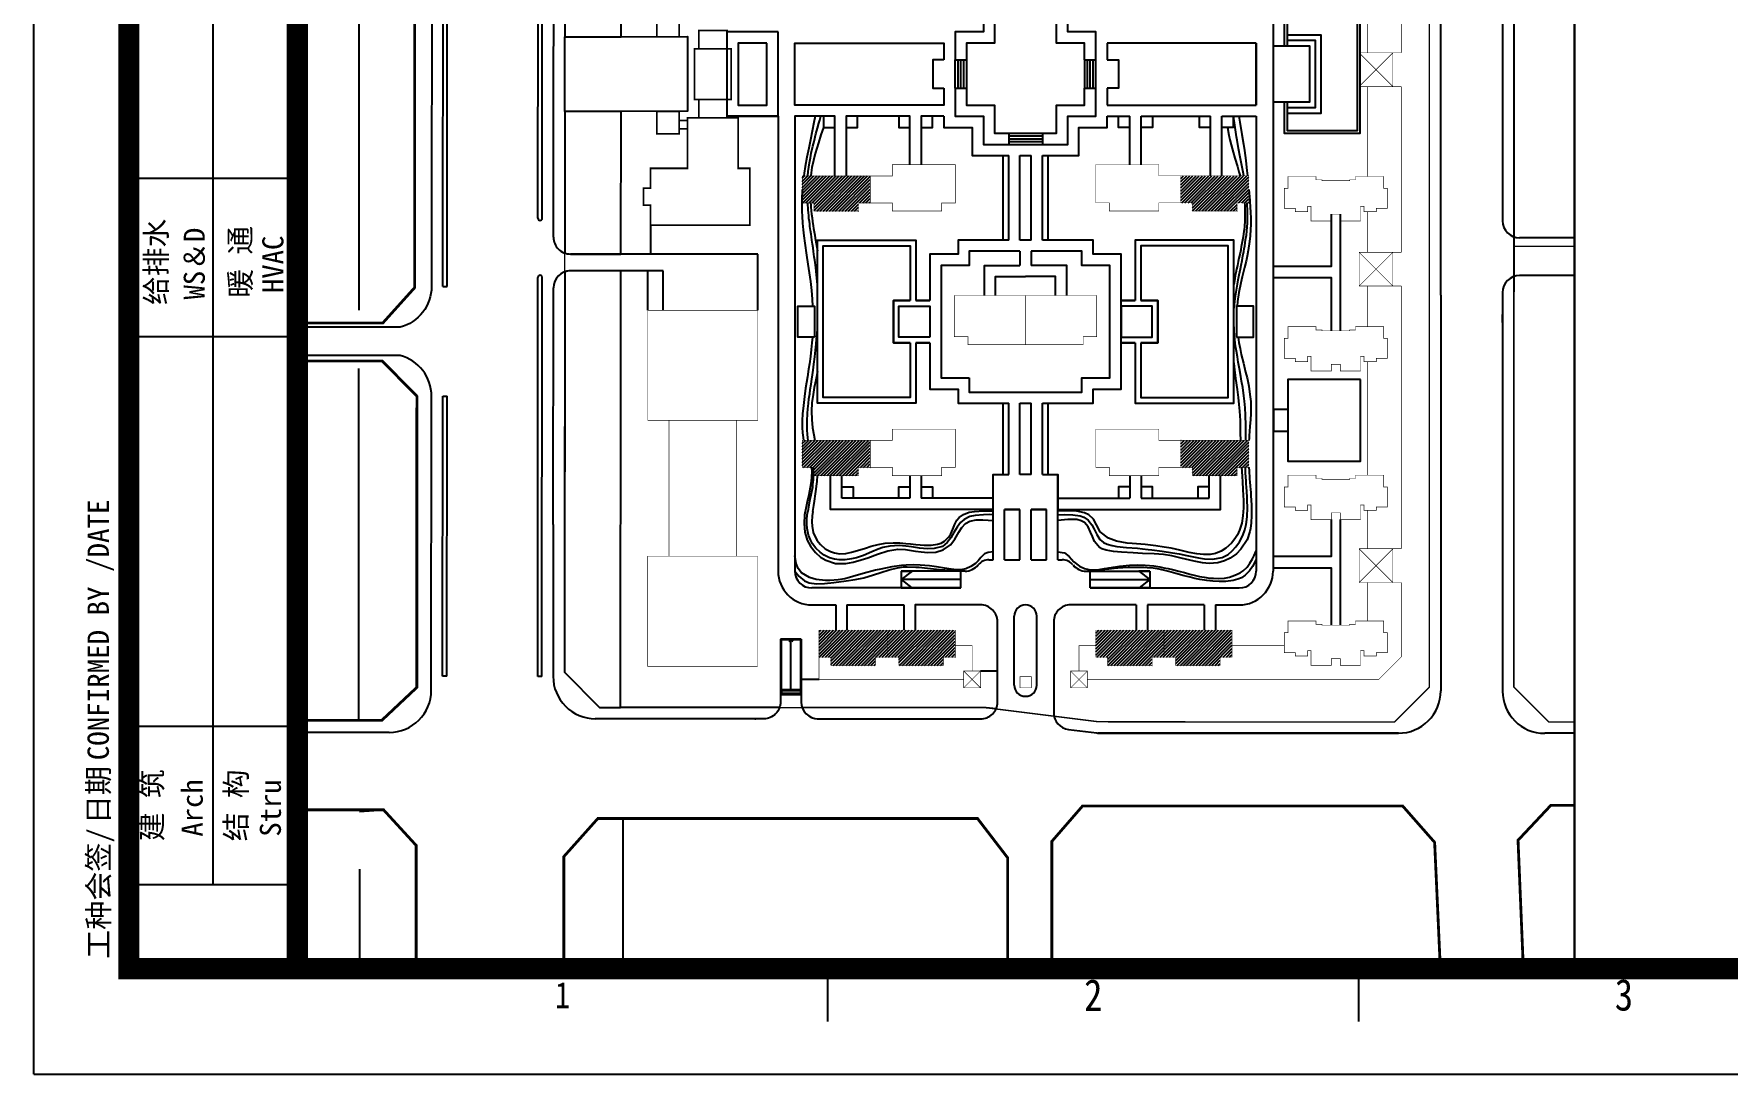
# Model space of a CAD drawing. Extents: x 164940 to 3842273, y 640355 to 1124023.
# Drawn here: x 3622072 to 3634120, y 1078630 to 1086024 of the extents above; entities that cross this region are included whole.
import ezdxf
from ezdxf.enums import TextEntityAlignment as Align

# ---------------------------------------------------------------- set-up
doc = ezdxf.new("R2010")
doc.units = 0
doc.header["$LTSCALE"] = 1000
doc.header["$MEASUREMENT"] = 0
doc.linetypes.add('238400', pattern=[0.8, 0.5, -0.3])
doc.linetypes.add('ACAD_ISO04W100', pattern=[30.5, 24, -3, 0.5, -3])
doc.layers.add('-家具', color=33, linetype='Continuous', lineweight=9)
for name, color, linetype in [('HACTH', 8, 'Continuous'), ('l-123', 7, 'Continuous'), ('ROAD', 4, 'Continuous'), ('T-房间', 7, 'Continuous'), ('TK', 6, 'Continuous'), ('商业建筑', 7, 'Continuous'), ('地裂缝坐标戳', 130, 'Continuous'), ('红线', 1, 'Continuous'), ('道牙', 3, 'Continuous')]:
    doc.layers.add(name, color=color, linetype=linetype)
doc.styles.add('TKZ1', font='SIMHEI.TTF', dxfattribs={"width": 0.7})
doc.styles.add('图签栏', font='SimSun.ttf')
pattern_1 = [(45, (3328025.336, 1110707.084), (-11.22532015, 11.22532015), [])]

# ---------------------------------------------------------------- blocks, each defined once
blk = doc.blocks.new('图框')
for p, q in [((-142208, -504711), (-142208, -445311)), ((-140508, -502911), (-140508, -487311)), ((-141308, -496211), (-139708, -496211)), ((-141308, -497711), (-139708, -497711)), ((-141308, -501411), (-139708, -501411)), ((-141308, -502911), (-139708, -502911)), ((-134671, -504211), (-134671, -503711)), ((-129633, -504211), (-129633, -503711)), ((-142208, -504711), (-58108, -504711))]:
    blk.add_line(p, q)
at = {"const_width": 200}
blk.add_lwpolyline([(-59108, -446311), (-139708, -446311), (-139708, -503711), (-59108, -503711)], close=True, dxfattribs=at)
blk.add_lwpolyline([(-139708, -503711), (-141308, -503711), (-141308, -487311), (-139708, -487311)], dxfattribs=at)
at = {"style": '图签栏'}
for s, p in [('给排水', (-141052, -497004)), ('暖 通', (-140252, -497004)), ('建 筑', (-141093, -502161)), ('结 构', (-140293, -502161))]:
    blk.add_text(s, height=200, rotation=90, dxfattribs=at).set_placement(p, align=Align.MIDDLE)
for s, height, p in [('WS＆D', 200, (-140586, -497361)), ('HVAC', 200, (-139840, -497300)), ('CONFIRMED BY /DATE', 202.02, (-141497, -501733)), ('日期', 202, (-141496, -502339)), ('Arch', 200, (-140606, -502458)), ('Stru', 200, (-139864, -502458)), ('工种会签/', 202, (-141494, -503617))]:
    blk.add_text(s, height=height, rotation=90, dxfattribs=at).set_placement(p)
at = {"style": 'TKZ1', "width": 0.85}
for s, height, p in [('1', 250, (-137190, -503961)), ('2', 300, (-132152, -503961)), ('3', 300, (-127115, -503961))]:
    blk.add_text(s, height=height, dxfattribs=at).set_placement(p, align=Align.MIDDLE)

msp = doc.modelspace()

# ---------------------------------------------------------------- hatches: boundary and pattern name
at = {"layer": 'HACTH'}
h = msp.add_hatch(dxfattribs=at)
h.set_pattern_fill('ANSI31', color=6, scale=10, style=0)
h.set_pattern_definition(pattern_1)
h.paths.add_polyline_path([(3627536, 1085014), (3627536, 1084822), (3627620, 1084822), (3627620, 1084764), (3627936, 1084764), (3627936, 1084822), (3628020, 1084822), (3628020, 1085014)])
h = msp.add_hatch(dxfattribs=at)
h.set_pattern_fill('ANSI31', color=6, scale=10, style=0)
h.set_pattern_definition(pattern_1)
h.paths.add_polyline_path([(3630228, 1085015), (3630228, 1084823), (3630312, 1084823), (3630312, 1084765), (3630628, 1084765), (3630628, 1084823), (3630712, 1084823), (3630712, 1085015)])
h = msp.add_hatch(dxfattribs=at)
h.set_pattern_fill('ANSI31', color=6, scale=10, style=0)
h.set_pattern_definition(pattern_1)
h.paths.add_polyline_path([(3627936, 1082884), (3627936, 1082942), (3628020, 1082942), (3628020, 1083134), (3627536, 1083134), (3627536, 1082942), (3627620, 1082942), (3627620, 1082884)])
h = msp.add_hatch(dxfattribs=at)
h.set_pattern_fill('ANSI31', color=6, scale=10, style=0)
h.set_pattern_definition(pattern_1)
h.paths.add_polyline_path([(3630712, 1083134), (3630228, 1083134), (3630228, 1082942), (3630312, 1082942), (3630312, 1082884), (3630628, 1082884), (3630628, 1082942), (3630712, 1082942)])
h = msp.add_hatch(dxfattribs=at)
h.set_pattern_fill('ANSI31', color=6, scale=10, style=0)
h.set_pattern_definition(pattern_1)
h.paths.add_polyline_path([(3627656, 1081785), (3627656, 1081593), (3627740, 1081593), (3627740, 1081535), (3628056, 1081535), (3628056, 1081593), (3628140, 1081593), (3628140, 1081785)])
h = msp.add_hatch(dxfattribs=at)
h.set_pattern_fill('ANSI31', color=6, scale=10, style=0)
h.set_pattern_definition(pattern_1)
h.paths.add_polyline_path([(3628140, 1081785), (3628140, 1081593), (3628224, 1081593), (3628224, 1081535), (3628540, 1081535), (3628540, 1081593), (3628624, 1081593), (3628624, 1081785)])
h = msp.add_hatch(dxfattribs=at)
h.set_pattern_fill('ANSI31', color=6, scale=10, style=0)
h.set_pattern_definition(pattern_1)
h.paths.add_polyline_path([(3629624, 1081785), (3629624, 1081593), (3629708, 1081593), (3629708, 1081535), (3630024, 1081535), (3630024, 1081593), (3630108, 1081593), (3630108, 1081785)])
h = msp.add_hatch(dxfattribs=at)
h.set_pattern_fill('ANSI31', color=6, scale=10, style=0)
h.set_pattern_definition(pattern_1)
h.paths.add_polyline_path([(3630592, 1081785), (3630108, 1081785), (3630108, 1081593), (3630192, 1081593), (3630192, 1081535), (3630508, 1081535), (3630508, 1081593), (3630592, 1081593)])

# ---------------------------------------------------------------- linework, layer by layer
at = {"layer": '-家具'}
msp.add_lwpolyline([(3623945, 1122378), (3678330, 1122378), (3678330, 1079379), (3623945, 1079379)], close=True, dxfattribs=at)
at = {"color": 8}
msp.add_line((3632596, 1086893), (3632596, 1084189), dxfattribs=at)
at = {"color": 8, "linetype": '238400', "ltscale": 5}
for p, q in [((3626260, 1080447), (3626260, 1079407)), ((3626259, 1079407), (3625841, 1079410))]:
    msp.add_line(p, q, dxfattribs=at)
at = {"color": 8, "linetype": 'Continuous', "const_width": 20, "flags": 128}
for points in [[(3623916, 1083968), (3624553, 1083968), (3624780, 1084220), (3624780, 1086757), (3624561, 1087008), (3623924, 1087008)], [(3623936, 1081144), (3624546, 1081144), (3624795, 1081378), (3624796, 1083448), (3624550, 1083698), (3623923, 1083699)], [(3632073, 1079391), (3632033, 1080277), (3631806, 1080535), (3629529, 1080535), (3629311, 1080284), (3629311, 1079387)], [(3633028, 1080540), (3632859, 1080540), (3632626, 1080292), (3632664, 1079373)], [(3624791, 1079379), (3624791, 1080255), (3624559, 1080508), (3623945, 1080508)], [(3628997, 1079401), (3628997, 1080167), (3628782, 1080447), (3626083, 1080447), (3625841, 1080176), (3625841, 1079410)]]:
    msp.add_lwpolyline(points, dxfattribs=at)
at = {"color": 8, "linetype": '238400', "ltscale": 5, "flags": 128}
for points in [[(3624382, 1083968), (3624550, 1083968), (3624780, 1084220), (3624780, 1086757), (3624564, 1087004), (3624382, 1087004), (3624382, 1083968)], [(3624382, 1081144), (3624382, 1083698), (3624550, 1083698), (3624796, 1083448), (3624795, 1081378), (3624546, 1081144), (3624382, 1081144)], [(3624388, 1080497), (3624559, 1080508), (3624791, 1080255), (3624791, 1079379), (3624390, 1079379), (3624390, 1080497)]]:
    msp.add_lwpolyline(points, dxfattribs=at)
at = {"layer": 'l-123', "ltscale": 6}
msp.add_line((3633028, 1079379), (3633028, 1092136), dxfattribs=at)
msp.add_lwpolyline([(3623945, 1092136), (3633028, 1092136), (3633028, 1079379), (3623945, 1079379)], close=True, dxfattribs=at)
at = {"layer": 'ROAD', "color": 8}
for p, q in [((3625768, 1085579), (3625772, 1090022)), ((3630884, 1087279), (3630884, 1082205)), ((3632076, 1084166), (3632076, 1087135)), ((3630764, 1085958), (3630764, 1085518)), ((3625767, 1084579), (3625768, 1085579)), ((3627364, 1085438), (3627364, 1084713)), ((3630764, 1085438), (3630764, 1084118)), ((3627364, 1084713), (3627364, 1082407)), ((3633028, 1084575), (3632636, 1084575)), ((3633028, 1084575), (3632636, 1084575)), ((3627220, 1084459), (3625887, 1084459)), ((3627220, 1084059), (3627220, 1084459)), ((3626547, 1084339), (3625887, 1084339)), ((3633028, 1084306), (3632636, 1084306)), ((3625765, 1082536), (3625767, 1084219)), ((3632076, 1084166), (3632076, 1081353)), ((3630764, 1084118), (3630764, 1082205)), ((3628894, 1082891), (3629004, 1082891)), ((3629244, 1082891), (3629354, 1082891)), ((3628894, 1082651), (3628894, 1082651)), ((3628974, 1082644), (3629084, 1082644)), ((3628974, 1082644), (3629084, 1082644)), ((3629164, 1082644), (3629274, 1082644)), ((3629164, 1082644), (3629274, 1082644)), ((3629354, 1082651), (3629354, 1082651)), ((3625765, 1082536), (3625765, 1081456)), ((3627364, 1082407), (3627364, 1082205)), ((3628974, 1082285), (3629084, 1082285)), ((3629164, 1082285), (3629274, 1082285)), ((3629354, 1082285), (3629384, 1082285)), ((3627604, 1081965), (3627774, 1081965)), ((3627854, 1081965), (3628258, 1081965)), ((3630474, 1081965), (3630644, 1081965)), ((3627529, 1081721), (3627382, 1081721)), ((3627382, 1081721), (3627382, 1081329)), ((3627524, 1081717), (3627387, 1081717)), ((3627387, 1081717), (3627387, 1081361)), ((3627455, 1081361), (3627455, 1081717)), ((3627524, 1081717), (3627524, 1081361)), ((3627529, 1081721), (3627529, 1081361)), ((3627529, 1081361), (3627382, 1081361)), ((3627382, 1081329), (3627529, 1081329)), ((3627529, 1081329), (3627382, 1081329)), ((3627523, 1081355), (3627388, 1081355)), ((3627388, 1081355), (3627388, 1081335)), ((3627523, 1081335), (3627388, 1081335)), ((3627523, 1081355), (3627523, 1081335)), ((3627529, 1081361), (3627529, 1081329)), ((3627318, 1081235), (3627318, 1081231))]:
    msp.add_line(p, q, dxfattribs=at)
at = {"layer": 'ROAD', "color": 8, "ltscale": 6}
for p, q in [((3630764, 1085958), (3629704, 1085958)), ((3629704, 1085958), (3629704, 1085838)), ((3629704, 1085918), (3629704, 1085838)), ((3630764, 1085518), (3630764, 1085958)), ((3629704, 1085638), (3629704, 1085518)), ((3629704, 1085638), (3629704, 1085518)), ((3629704, 1085518), (3630764, 1085518)), ((3629704, 1085438), (3629866, 1085438)), ((3629946, 1085438), (3630440, 1085438)), ((3630520, 1085438), (3630764, 1085438)), ((3628894, 1082651), (3628894, 1082891)), ((3629354, 1082651), (3629354, 1082891)), ((3628302, 1082724), (3627818, 1082724)), ((3628894, 1082724), (3628382, 1082724)), ((3629354, 1082724), (3629866, 1082724)), ((3629946, 1082724), (3630430, 1082724)), ((3628894, 1082644), (3627738, 1082644)), ((3629354, 1082644), (3630510, 1082644)), ((3628864, 1082285), (3628894, 1082285)), ((3628240, 1082205), (3628318, 1082205)), ((3628694, 1082205), (3628240, 1082205)), ((3629554, 1082205), (3630008, 1082205)), ((3630008, 1082205), (3629930, 1082205)), ((3628664, 1082085), (3627604, 1082085)), ((3629584, 1082085), (3630644, 1082085)), ((3629044, 1081395), (3629044, 1081885)), ((3629204, 1081395), (3629204, 1081885)), ((3624390, 1079379), (3628850, 1079379))]:
    msp.add_line(p, q, dxfattribs=at)
at = {"layer": 'ROAD', "color": 8}
for points in [[(3626252, 1090233), (3626101, 1090225), (3625852, 1089962), (3625848, 1086003), (3626248, 1086003), (3626252, 1090233)], [(3630990, 1083197), (3630890, 1083197), (3630890, 1083357), (3630990, 1083357)]]:
    msp.add_lwpolyline(points, close=True, dxfattribs=at)
at = {"layer": 'ROAD', "color": 8, "ltscale": 6}
for points in [[(3629004, 1086238), (3628824, 1086238), (3628824, 1086038), (3628624, 1086038), (3628624, 1085838)], [(3629624, 1085838), (3629624, 1086038), (3629424, 1086038), (3629424, 1086238), (3629244, 1086238)], [(3629004, 1086158), (3628904, 1086158), (3628904, 1085958), (3628704, 1085958), (3628704, 1085838)], [(3629544, 1085838), (3629544, 1085958), (3629344, 1085958), (3629344, 1086158), (3629244, 1086158)], [(3630964, 1085538), (3630964, 1085318), (3631504, 1085318), (3631504, 1086158), (3630964, 1086158), (3630964, 1085938)], [(3630984, 1085538), (3630984, 1085338), (3631484, 1085338), (3631484, 1086138), (3630984, 1086138), (3630984, 1085938)], [(3630984, 1086018), (3631224, 1086018), (3631224, 1085458), (3630984, 1085458)], [(3630984, 1085978), (3631184, 1085978), (3631184, 1085498), (3630984, 1085498)], [(3628544, 1085638), (3628544, 1085518), (3627484, 1085518), (3627484, 1085958), (3628544, 1085958), (3628544, 1085838)], [(3628544, 1085918), (3628544, 1085838)], [(3628544, 1085918), (3628544, 1085838)], [(3630884, 1085938), (3631144, 1085938), (3631144, 1085538), (3630884, 1085538)], [(3628544, 1085838), (3628464, 1085838), (3628464, 1085638), (3628544, 1085638)], [(3628624, 1085838), (3628704, 1085838)], [(3628624, 1085638), (3628624, 1085838)], [(3628644, 1085638), (3628644, 1085838)], [(3628664, 1085638), (3628664, 1085838)], [(3628684, 1085638), (3628684, 1085838)], [(3628704, 1085838), (3628704, 1085638)], [(3629544, 1085838), (3629624, 1085838)], [(3629544, 1085838), (3629544, 1085638)], [(3629564, 1085638), (3629564, 1085838)], [(3629584, 1085638), (3629584, 1085838)], [(3629604, 1085638), (3629604, 1085838)], [(3629624, 1085638), (3629624, 1085838)], [(3629704, 1085838), (3629784, 1085838), (3629784, 1085638), (3629704, 1085638)], [(3628544, 1085638), (3628544, 1085518)], [(3628544, 1085638), (3628544, 1085518)], [(3628624, 1085638), (3628624, 1085438), (3628824, 1085438), (3628824, 1085238), (3629004, 1085238)], [(3628624, 1085638), (3628704, 1085638)], [(3628704, 1085638), (3628704, 1085518), (3628904, 1085518), (3628904, 1085318), (3629004, 1085318)], [(3629244, 1085238), (3629424, 1085238), (3629424, 1085438), (3629624, 1085438), (3629624, 1085638)], [(3629244, 1085318), (3629344, 1085318), (3629344, 1085518), (3629544, 1085518), (3629544, 1085638)], [(3629544, 1085638), (3629624, 1085638)], [(3627159, 1085438), (3627001, 1085438)], [(3627159, 1085438), (3627159, 1085438), (3627364, 1085438)], [(3627364, 1085438), (3627159, 1085438)], [(3627768, 1085014), (3627768, 1085438), (3627484, 1085438), (3627484, 1083757)], [(3627688, 1085438), (3627688, 1085358), (3627768, 1085358)], [(3628302, 1085094), (3628302, 1085438), (3627848, 1085438), (3627848, 1085014)], [(3627848, 1085358), (3627928, 1085358), (3627928, 1085438)], [(3628222, 1085438), (3628222, 1085358), (3628302, 1085358)], [(3628544, 1085438), (3628382, 1085438), (3628382, 1085094)], [(3628382, 1085358), (3628462, 1085358), (3628462, 1085438)], [(3628544, 1085438), (3628544, 1085358), (3628744, 1085358), (3628744, 1085158), (3629004, 1085158)], [(3629244, 1085158), (3629504, 1085158), (3629504, 1085358), (3629704, 1085358), (3629704, 1085438)], [(3629866, 1085358), (3629786, 1085358), (3629786, 1085438)], [(3629866, 1085094), (3629866, 1085438)], [(3629946, 1085094), (3629946, 1085438)], [(3630026, 1085438), (3630026, 1085358), (3629946, 1085358)], [(3630026, 1085438), (3630320, 1085438)], [(3630440, 1085358), (3630360, 1085358), (3630360, 1085438)], [(3630440, 1085015), (3630440, 1085438)], [(3630520, 1085015), (3630520, 1085438)], [(3630600, 1085438), (3630600, 1085358), (3630520, 1085358)], [(3629004, 1085318), (3629004, 1085238)], [(3629004, 1085318), (3629244, 1085318)], [(3629004, 1085298), (3629244, 1085298)], [(3629004, 1085278), (3629244, 1085278)], [(3629004, 1085258), (3629244, 1085258)], [(3629244, 1085318), (3629244, 1085238)], [(3628964, 1084558), (3628964, 1085158)], [(3629004, 1085238), (3629244, 1085238)], [(3629004, 1084558), (3629004, 1085158)], [(3629084, 1085158), (3629164, 1085158)], [(3629084, 1084558), (3629084, 1085158)], [(3629164, 1084558), (3629164, 1085158)], [(3629244, 1084558), (3629244, 1085158)], [(3629284, 1084558), (3629284, 1085158)], [(3626458, 1084664), (3626458, 1084459)], [(3631298, 1084742), (3631298, 1084371), (3630884, 1084371)], [(3631362, 1084742), (3631362, 1083913)], [(3628344, 1083828), (3628344, 1083398), (3627644, 1083398), (3627644, 1084558), (3628344, 1084558), (3628344, 1084128)], [(3628304, 1083828), (3628304, 1083438), (3627684, 1083438), (3627684, 1084518), (3628304, 1084518), (3628304, 1084128)], [(3629004, 1084558), (3628644, 1084558), (3628644, 1084458), (3628444, 1084458), (3628444, 1084128)], [(3629164, 1084558), (3629084, 1084558)], [(3629244, 1083398), (3629604, 1083398), (3629604, 1083498), (3629804, 1083498), (3629804, 1084458), (3629604, 1084458), (3629604, 1084558), (3629244, 1084558)], [(3629904, 1083828), (3629904, 1083398), (3630604, 1083398), (3630604, 1084558), (3629904, 1084558), (3629904, 1084128)], [(3629944, 1083828), (3629944, 1083438), (3630564, 1083438), (3630564, 1084518), (3629944, 1084518), (3629944, 1084128)], [(3629084, 1084478), (3628724, 1084478), (3628724, 1084378), (3628524, 1084378), (3628524, 1083578), (3628724, 1083578)], [(3628724, 1083578), (3628724, 1083478), (3629524, 1083478), (3629524, 1083578), (3629724, 1083578), (3629724, 1084378), (3629524, 1084378), (3629524, 1084478), (3629164, 1084478)], [(3629084, 1084478), (3629084, 1084378)], [(3629164, 1084478), (3629164, 1084378)], [(3628831, 1084164), (3628831, 1084378), (3629084, 1084378)], [(3628911, 1084164), (3628911, 1084298), (3629124, 1084298)], [(3629337, 1084164), (3629337, 1084298), (3629124, 1084298)], [(3629417, 1084164), (3629417, 1084378), (3629164, 1084378)], [(3630884, 1084291), (3631298, 1084291), (3631298, 1083913)], [(3628304, 1084128), (3628184, 1084128), (3628184, 1083828), (3628304, 1083828)], [(3628304, 1083828), (3628184, 1083828), (3628184, 1084128), (3628304, 1084128)], [(3628444, 1084128), (3628344, 1084128)], [(3628344, 1084128), (3628444, 1084128)], [(3629804, 1084128), (3629904, 1084128)], [(3629904, 1084128), (3629804, 1084128)], [(3629944, 1084128), (3630064, 1084128), (3630064, 1083828), (3629944, 1083828)], [(3629944, 1083828), (3630064, 1083828), (3630064, 1084128), (3629944, 1084128)], [(3628344, 1083828), (3628444, 1083828)], [(3628444, 1083828), (3628344, 1083828)], [(3628444, 1083828), (3628444, 1083498), (3628644, 1083498), (3628644, 1083398), (3629004, 1083398)], [(3629904, 1083828), (3629804, 1083828)], [(3629804, 1083828), (3629904, 1083828)], [(3627484, 1083757), (3627484, 1082205)], [(3630604, 1083685), (3630607, 1083657)], [(3630607, 1083657), (3630618, 1083574)], [(3628964, 1082891), (3628964, 1083398)], [(3629004, 1082891), (3629004, 1083398)], [(3629084, 1083398), (3629164, 1083398)], [(3629084, 1082891), (3629084, 1083398)], [(3629164, 1082891), (3629164, 1083398)], [(3629244, 1082891), (3629244, 1083398)], [(3629284, 1082891), (3629284, 1083398)], [(3628894, 1082644), (3627738, 1082644), (3627738, 1082884)], [(3627818, 1082724), (3627818, 1082884)], [(3628302, 1082884), (3628302, 1082724)], [(3628382, 1082884), (3628382, 1082724)], [(3628894, 1082285), (3628894, 1082891), (3629004, 1082891)], [(3629164, 1082891), (3629084, 1082891)], [(3629244, 1082891), (3629354, 1082891), (3629354, 1082651), (3629354, 1082651)], [(3629354, 1082644), (3630510, 1082644), (3630510, 1082884)], [(3629866, 1082884), (3629866, 1082724)], [(3629946, 1082884), (3629946, 1082724)], [(3630430, 1082724), (3630430, 1082884)], [(3627818, 1082804), (3627898, 1082804), (3627898, 1082724)], [(3628222, 1082724), (3628222, 1082804), (3628302, 1082804)], [(3628382, 1082804), (3628462, 1082804), (3628462, 1082724)], [(3629866, 1082804), (3629786, 1082804), (3629786, 1082724)], [(3630026, 1082724), (3630026, 1082804), (3629946, 1082804)], [(3630430, 1082804), (3630350, 1082804), (3630350, 1082724)], [(3628974, 1082285), (3628974, 1082644)], [(3629084, 1082644), (3628974, 1082644)], [(3629084, 1082285), (3629084, 1082644)], [(3629164, 1082285), (3629164, 1082644)], [(3629274, 1082644), (3629164, 1082644)], [(3629274, 1082285), (3629274, 1082644)], [(3629354, 1082285), (3629354, 1082651)], [(3631298, 1082571), (3631298, 1082308), (3630884, 1082308)], [(3631362, 1082571), (3631362, 1081821)], [(3629354, 1082341), (3629400, 1082335), (3629434, 1082310), (3629467, 1082271), (3629508, 1082240), (3629542, 1082224), (3629573, 1082216), (3629606, 1082214), (3629648, 1082217), (3629686, 1082223), (3629717, 1082229), (3629747, 1082234), (3629794, 1082240), (3629864, 1082247), (3629917, 1082249), (3629974, 1082248), (3630036, 1082242), (3630080, 1082235), (3630108, 1082229), (3630137, 1082223), (3630168, 1082216), (3630213, 1082205), (3630255, 1082194), (3630292, 1082184), (3630324, 1082176), (3630362, 1082167), (3630393, 1082162), (3630435, 1082156), (3630461, 1082154), (3630499, 1082153), (3630538, 1082156), (3630575, 1082163), (3630613, 1082175), (3630651, 1082192), (3630671, 1082206), (3630699, 1082233), (3630720, 1082261), (3630737, 1082292), (3630750, 1082317), (3630764, 1082349)], [(3627484, 1082205), (3627511, 1082170), (3627552, 1082135), (3627585, 1082121), (3627637, 1082114), (3627694, 1082116), (3627760, 1082124), (3627848, 1082135), (3627913, 1082145), (3627974, 1082158), (3628043, 1082178), (3628096, 1082196), (3628153, 1082215), (3628213, 1082229), (3628256, 1082235), (3628283, 1082236), (3628344, 1082234), (3628367, 1082232), (3628406, 1082228), (3628449, 1082223), (3628512, 1082216), (3628549, 1082213), (3628607, 1082209), (3628631, 1082207), (3628664, 1082205)], [(3630764, 1082290), (3630752, 1082265), (3630738, 1082238), (3630716, 1082206), (3630685, 1082175), (3630659, 1082158), (3630633, 1082147), (3630601, 1082139), (3630548, 1082132), (3630500, 1082132), (3630455, 1082134), (3630413, 1082138), (3630363, 1082146), (3630327, 1082153), (3630295, 1082161), (3630251, 1082172), (3630192, 1082189), (3630143, 1082203), (3630123, 1082208), (3630074, 1082218), (3630031, 1082225), (3629988, 1082229), (3629968, 1082230), (3629937, 1082231), (3629897, 1082231), (3629854, 1082230), (3629815, 1082228), (3629779, 1082225), (3629753, 1082223), (3629717, 1082220), (3629688, 1082217), (3629623, 1082210), (3629584, 1082205)], [(3630884, 1082228), (3631298, 1082228), (3631298, 1081821)], [(3628240, 1082205), (3628240, 1082085), (3628664, 1082085)], [(3628318, 1082205), (3628240, 1082145), (3628316, 1082085)], [(3628664, 1082145), (3628240, 1082145)], [(3628664, 1082085), (3628664, 1082205)], [(3629584, 1082085), (3629584, 1082205)], [(3630008, 1082205), (3630008, 1082085), (3629584, 1082085)], [(3629584, 1082145), (3630008, 1082145)], [(3629930, 1082205), (3630008, 1082145), (3629932, 1082085)], [(3627774, 1081965), (3627774, 1081785)], [(3627854, 1081965), (3627854, 1081785)], [(3628258, 1081965), (3628258, 1081785)], [(3629910, 1081965), (3629910, 1081865)], [(3629910, 1081965), (3629910, 1081785)], [(3629990, 1081965), (3629990, 1081785)], [(3630394, 1081965), (3629990, 1081965)], [(3630394, 1081965), (3630394, 1081785)], [(3630474, 1081965), (3630474, 1081785)], [(3627656, 1081435), (3627529, 1081435)], [(3628804, 1081495), (3628924, 1081495)], [(3623945, 1081144), (3624546, 1081144)], [(3627375, 1081235), (3626244, 1081236)], [(3628914, 1081225), (3628844, 1081234), (3627536, 1081235)]]:
    msp.add_lwpolyline(points, dxfattribs=at)
for points in [[(3625848, 1085473), (3625848, 1086003), (3626721, 1086004), (3626720, 1085474)], [(3627364, 1086038), (3627001, 1086038), (3627001, 1085438), (3627364, 1085438)], [(3627284, 1085958), (3627081, 1085958), (3627081, 1085518), (3627284, 1085518)], [(3627624, 1083868), (3627504, 1083868), (3627504, 1084088), (3627624, 1084088)], [(3628444, 1083868), (3628224, 1083868), (3628224, 1084088), (3628444, 1084088)], [(3629804, 1083868), (3630024, 1083868), (3630024, 1084088), (3629804, 1084088)], [(3630624, 1083868), (3630744, 1083868), (3630744, 1084088), (3630624, 1084088)], [(3631506, 1083567), (3630990, 1083567), (3630990, 1082987), (3631506, 1082987)], [(3628382, 1082724), (3628382, 1082724)], [(3629866, 1082724), (3629866, 1082724)]]:
    msp.add_lwpolyline(points, close=True, dxfattribs=at)
at = {"layer": 'ROAD', "color": 8}
for points in [[(3626248, 1085473), (3625848, 1085473), (3625847, 1084466, 0.085552), (3625887, 1084459), (3626247, 1084459)], [(3626246, 1083836), (3626247, 1084339), (3625887, 1084339, 0.085143), (3625847, 1084332), (3625845, 1081486), (3626094, 1081236), (3626244, 1081236)]]:
    msp.add_lwpolyline(points, format="xyb", close=True, dxfattribs=at)
for points in [[(3625847, 1084332), (3625845, 1081486), (3626094, 1081236), (3626244, 1081236), (3626246, 1083836), (3626247, 1084339)], [(3626438, 1084059), (3626438, 1084339)], [(3626547, 1084059), (3626547, 1084339)], [(3627442, 1081704), (3627455, 1081717), (3627469, 1081704)]]:
    msp.add_lwpolyline(points, dxfattribs=at)
for points in [[(3627529, 1081361), (3627529, 1081275, 0.414037), (3627649, 1081155), (3628804, 1081154, 0.41439), (3628924, 1081274), (3628924, 1081845, 0.414214), (3628804, 1081965), (3628338, 1081965), (3628338, 1081785)], [(3627382, 1081411), (3627382, 1081275, -0.41439), (3627262, 1081155), (3626064, 1081156)]]:
    msp.add_lwpolyline(points, format="xyb", dxfattribs=at)
at = {"layer": 'ROAD', "color": 8, "ltscale": 6}
msp.add_lwpolyline([(3629910, 1081965), (3629444, 1081965, 0.414214), (3629324, 1081845), (3629324, 1081199, 0.378074), (3629429, 1081080), (3629631, 1081055, 0.031096), (3629646, 1081054), (3631776, 1081053)], format="xyb", dxfattribs=at)
at = {"layer": 'ROAD', "color": 8}
for centre, radius, start, end in [((3632636, 1084695), 120, 180, 270), ((3625887, 1084579), 120, 179.953, 270), ((3625887, 1084219), 120, 90, 179.953), ((3627604, 1082205), 240, 180.0002, 270), ((3627604, 1082205), 120, 180.0002, 270), ((3630644, 1082205), 240, 270, 359.9998), ((3630644, 1082205), 120, 270, 359.9998), ((3626065, 1081456), 300, 179.953, 269.9655), ((3631776, 1081353), 300, 269.9656, 0)]:
    msp.add_arc(centre, radius, start, end, dxfattribs=at)
at = {"layer": 'ROAD', "color": 8, "ltscale": 6}
for centre, radius, start, end in [((3628694, 1082325), 120, 269.9999, 320.4861), ((3628864, 1082185), 100, 90, 140.4861), ((3629384, 1082185), 100, 39.5139, 90), ((3629554, 1082325), 120, 219.5139, 270.0001), ((3629124, 1081885), 80, 0, 180), ((3629124, 1081395), 80, 180, 0)]:
    msp.add_arc(centre, radius, start, end, dxfattribs=at)
at = {"layer": 'T-房间', "ltscale": 6, "const_width": 4}
for points in [[(3631796, 1085889), (3631796, 1087179), (3631696, 1087279), (3631556, 1087279), (3631556, 1086779)], [(3631556, 1086529), (3631556, 1085889)], [(3631496, 1085889), (3631496, 1085649)], [(3631496, 1085889), (3631736, 1085649)], [(3631736, 1085889), (3631496, 1085649)], [(3631496, 1085889), (3631796, 1085889)], [(3631736, 1085889), (3631736, 1085649)], [(3631796, 1085649), (3631496, 1085649)], [(3631556, 1085649), (3631556, 1085010)], [(3631796, 1084471), (3631796, 1085649)], [(3631556, 1084760), (3631556, 1084471)], [(3631496, 1084471), (3631496, 1084231)], [(3631496, 1084471), (3631736, 1084231)], [(3631736, 1084471), (3631496, 1084231)], [(3631496, 1084471), (3631796, 1084471)], [(3631736, 1084471), (3631736, 1084231)], [(3631796, 1084231), (3631496, 1084231)], [(3631556, 1084231), (3631556, 1083943)], [(3631796, 1082364), (3631796, 1084231)], [(3631556, 1083693), (3631556, 1082887)], [(3631556, 1082637), (3631556, 1082364)], [(3631496, 1082364), (3631496, 1082124)], [(3631496, 1082364), (3631736, 1082124)], [(3631736, 1082364), (3631496, 1082124)], [(3631496, 1082364), (3631796, 1082364)], [(3631736, 1082364), (3631736, 1082124)], [(3629564, 1081435), (3631636, 1081435), (3631796, 1081595), (3631796, 1082124)], [(3631796, 1082124), (3631496, 1082124)], [(3631556, 1082124), (3631556, 1081851)], [(3628624, 1081675), (3628744, 1081675), (3628744, 1081495)], [(3629624, 1081675), (3629504, 1081675), (3629504, 1081495)], [(3630964, 1081675), (3630592, 1081675)], [(3627656, 1081593), (3627656, 1081435)], [(3627656, 1081435), (3628684, 1081435)], [(3628684, 1081495), (3628804, 1081375)], [(3628804, 1081495), (3628684, 1081375)], [(3629444, 1081495), (3629564, 1081375)], [(3629564, 1081495), (3629444, 1081375)]]:
    msp.add_lwpolyline(points, dxfattribs=at)
for points in [[(3628020, 1085014), (3627536, 1085014), (3627536, 1084822), (3627620, 1084822), (3627620, 1084764), (3627936, 1084764), (3627936, 1084822), (3628020, 1084822)], [(3628020, 1085014), (3628176, 1085014), (3628176, 1085094), (3628528, 1085094), (3628624, 1085094), (3628624, 1084822), (3628528, 1084822), (3628528, 1084764), (3628176, 1084764), (3628176, 1084822), (3628020, 1084822)], [(3630228, 1085015), (3630072, 1085015), (3630072, 1085095), (3629720, 1085095), (3629624, 1085095), (3629624, 1084823), (3629720, 1084823), (3629720, 1084765), (3630072, 1084765), (3630072, 1084823), (3630228, 1084823)], [(3630712, 1085015), (3630228, 1085015), (3630228, 1084823), (3630312, 1084823), (3630312, 1084765), (3630628, 1084765), (3630628, 1084823), (3630712, 1084823)], [(3631696, 1084926), (3631670, 1084926), (3631670, 1085010), (3631470, 1085010), (3631470, 1084986), (3631428, 1084986), (3631428, 1084980), (3631232, 1084980), (3631232, 1084986), (3631190, 1084986), (3631190, 1085010), (3630990, 1085010), (3630990, 1084926), (3630964, 1084926), (3630964, 1084784), (3631042, 1084784), (3631042, 1084760), (3631130, 1084760), (3631130, 1084798), (3631154, 1084798), (3631154, 1084694), (3631298, 1084694), (3631298, 1084742), (3631362, 1084742), (3631362, 1084694), (3631506, 1084694), (3631506, 1084798), (3631530, 1084798), (3631530, 1084760), (3631618, 1084760), (3631618, 1084784), (3631696, 1084784)], [(3629124, 1084164), (3629124, 1084164), (3628618, 1084164), (3628618, 1083872), (3628714, 1083872), (3628714, 1083814), (3629124, 1083814), (3629124, 1083872)], [(3629630, 1084164), (3629124, 1084164), (3629124, 1084164), (3629124, 1083872), (3629124, 1083814), (3629534, 1083814), (3629534, 1083872), (3629630, 1083872)], [(3626438, 1084059), (3626438, 1083277), (3627220, 1083277), (3627220, 1084059)], [(3631696, 1083859), (3631670, 1083859), (3631670, 1083943), (3631470, 1083943), (3631470, 1083919), (3631428, 1083919), (3631428, 1083913), (3631232, 1083913), (3631232, 1083919), (3631190, 1083919), (3631190, 1083943), (3630990, 1083943), (3630990, 1083859), (3630964, 1083859), (3630964, 1083717), (3631042, 1083717), (3631042, 1083693), (3631130, 1083693), (3631130, 1083731), (3631154, 1083731), (3631154, 1083627), (3631298, 1083627), (3631298, 1083675), (3631362, 1083675), (3631362, 1083627), (3631506, 1083627), (3631506, 1083731), (3631530, 1083731), (3631530, 1083693), (3631618, 1083693), (3631618, 1083717), (3631696, 1083717)], [(3626588, 1083277), (3627068, 1083277), (3627068, 1082311), (3626588, 1082311)], [(3628020, 1083134), (3628176, 1083134), (3628176, 1083214), (3628528, 1083214), (3628624, 1083214), (3628624, 1082942), (3628528, 1082942), (3628528, 1082884), (3628176, 1082884), (3628176, 1082942), (3628020, 1082942)], [(3630228, 1083134), (3630072, 1083134), (3630072, 1083214), (3629720, 1083214), (3629624, 1083214), (3629624, 1082942), (3629720, 1082942), (3629720, 1082884), (3630072, 1082884), (3630072, 1082942), (3630228, 1082942)], [(3628020, 1083134), (3627536, 1083134), (3627536, 1082942), (3627620, 1082942), (3627620, 1082884), (3627936, 1082884), (3627936, 1082942), (3628020, 1082942)], [(3630712, 1083134), (3630228, 1083134), (3630228, 1082942), (3630312, 1082942), (3630312, 1082884), (3630628, 1082884), (3630628, 1082942), (3630712, 1082942)], [(3631696, 1082803), (3631670, 1082803), (3631670, 1082887), (3631470, 1082887), (3631470, 1082863), (3631428, 1082863), (3631428, 1082857), (3631232, 1082857), (3631232, 1082863), (3631190, 1082863), (3631190, 1082887), (3630990, 1082887), (3630990, 1082803), (3630964, 1082803), (3630964, 1082661), (3631042, 1082661), (3631042, 1082637), (3631130, 1082637), (3631130, 1082675), (3631154, 1082675), (3631154, 1082571), (3631298, 1082571), (3631298, 1082619), (3631362, 1082619), (3631362, 1082571), (3631506, 1082571), (3631506, 1082675), (3631530, 1082675), (3631530, 1082637), (3631618, 1082637), (3631618, 1082661), (3631696, 1082661)], [(3626437, 1081528), (3627218, 1081528), (3627218, 1082311), (3626437, 1082311)], [(3628140, 1081785), (3627656, 1081785), (3627656, 1081593), (3627740, 1081593), (3627740, 1081535), (3628056, 1081535), (3628056, 1081593), (3628140, 1081593)], [(3628624, 1081785), (3628140, 1081785), (3628140, 1081593), (3628224, 1081593), (3628224, 1081535), (3628540, 1081535), (3628540, 1081593), (3628624, 1081593)], [(3630108, 1081785), (3629624, 1081785), (3629624, 1081593), (3629708, 1081593), (3629708, 1081535), (3630024, 1081535), (3630024, 1081593), (3630108, 1081593)], [(3630592, 1081785), (3630108, 1081785), (3630108, 1081593), (3630192, 1081593), (3630192, 1081535), (3630508, 1081535), (3630508, 1081593), (3630592, 1081593)], [(3631696, 1081767), (3631670, 1081767), (3631670, 1081851), (3631470, 1081851), (3631470, 1081827), (3631428, 1081827), (3631428, 1081821), (3631232, 1081821), (3631232, 1081827), (3631190, 1081827), (3631190, 1081851), (3630990, 1081851), (3630990, 1081767), (3630964, 1081767), (3630964, 1081625), (3631042, 1081625), (3631042, 1081601), (3631130, 1081601), (3631130, 1081639), (3631154, 1081639), (3631154, 1081535), (3631298, 1081535), (3631298, 1081583), (3631362, 1081583), (3631362, 1081535), (3631506, 1081535), (3631506, 1081639), (3631530, 1081639), (3631530, 1081601), (3631618, 1081601), (3631618, 1081625), (3631696, 1081625)], [(3628684, 1081375), (3628804, 1081375), (3628804, 1081495), (3628684, 1081495)], [(3629085, 1081375), (3629165, 1081375), (3629165, 1081455), (3629085, 1081455)], [(3629444, 1081375), (3629564, 1081375), (3629564, 1081495), (3629444, 1081495)]]:
    msp.add_lwpolyline(points, close=True, dxfattribs=at)
at = {"layer": '商业建筑', "const_width": 12}
for points in [[(3626501, 1086163), (3626661, 1086163), (3626661, 1086003), (3626501, 1086003)], [(3627001, 1086048), (3626801, 1086048), (3626801, 1085918), (3627001, 1085918)], [(3627031, 1085918), (3626771, 1085918), (3626771, 1085738), (3626771, 1085558), (3627031, 1085558), (3627031, 1085738)], [(3627001, 1085558), (3626801, 1085558), (3626801, 1085428), (3627001, 1085428)], [(3626721, 1085428), (3627081, 1085428), (3627081, 1085068), (3627163, 1085068), (3627163, 1084664), (3626458, 1084664), (3626458, 1084806), (3626407, 1084806), (3626407, 1084926), (3626458, 1084926), (3626458, 1085068), (3626720, 1085068)], [(3626501, 1085313), (3626661, 1085313), (3626661, 1085473), (3626501, 1085473)]]:
    msp.add_lwpolyline(points, close=True, dxfattribs=at)
for points in [[(3626661, 1085408), (3626721, 1085408)], [(3626661, 1085348), (3626721, 1085348)]]:
    msp.add_lwpolyline(points, dxfattribs=at)
at = {"layer": '地裂缝坐标戳', "color": 8, "ltscale": 6}
for points in [[(3627627, 1085438), (3627618, 1085393), (3627606, 1085332), (3627594, 1085271), (3627582, 1085212), (3627569, 1085147), (3627557, 1085081), (3627550, 1085033), (3627547, 1085014)], [(3627576, 1085014), (3627579, 1085046), (3627583, 1085076), (3627588, 1085106), (3627594, 1085142), (3627600, 1085175), (3627611, 1085225), (3627620, 1085259), (3627633, 1085312), (3627644, 1085353), (3627654, 1085389), (3627660, 1085410), (3627668, 1085438)], [(3630675, 1085015), (3630671, 1085040), (3630662, 1085089), (3630651, 1085147), (3630639, 1085208), (3630628, 1085267), (3630624, 1085293), (3630611, 1085375), (3630603, 1085438)], [(3630641, 1085438), (3630647, 1085396), (3630661, 1085309), (3630673, 1085239), (3630680, 1085195), (3630690, 1085123), (3630696, 1085073), (3630698, 1085053), (3630703, 1085015)], [(3627688, 1085358), (3627669, 1085305), (3627651, 1085249), (3627628, 1085173), (3627616, 1085124), (3627605, 1085073), (3627599, 1085036), (3627596, 1085014)], [(3630561, 1085358), (3630570, 1085303), (3630577, 1085270), (3630586, 1085234), (3630600, 1085184), (3630612, 1085141), (3630630, 1085082), (3630641, 1085043), (3630649, 1085015)], [(3627536, 1084917), (3627533, 1084843), (3627532, 1084791), (3627533, 1084761), (3627535, 1084728), (3627538, 1084678), (3627543, 1084630), (3627548, 1084587), (3627554, 1084536), (3627567, 1084451), (3627576, 1084387), (3627594, 1084263), (3627601, 1084200), (3627606, 1084139), (3627609, 1084088)], [(3630712, 1084918), (3630718, 1084840), (3630722, 1084786), (3630723, 1084762), (3630725, 1084708), (3630725, 1084668), (3630724, 1084632), (3630721, 1084588), (3630717, 1084549), (3630708, 1084483), (3630700, 1084444), (3630692, 1084408), (3630681, 1084364), (3630664, 1084296), (3630654, 1084253), (3630641, 1084185), (3630632, 1084121), (3630629, 1084088)], [(3627644, 1084239), (3627638, 1084311), (3627632, 1084364), (3627625, 1084415), (3627622, 1084439), (3627616, 1084476), (3627613, 1084502), (3627609, 1084529), (3627605, 1084557), (3627601, 1084582), (3627599, 1084600), (3627595, 1084627), (3627591, 1084654), (3627589, 1084673), (3627587, 1084691), (3627584, 1084712), (3627582, 1084730), (3627580, 1084754), (3627578, 1084770), (3627577, 1084788), (3627576, 1084806), (3627575, 1084822)], [(3627595, 1084822), (3627596, 1084809), (3627597, 1084795), (3627600, 1084767), (3627603, 1084741), (3627606, 1084717), (3627609, 1084690), (3627614, 1084660), (3627617, 1084640), (3627625, 1084592), (3627629, 1084571), (3627635, 1084534), (3627640, 1084508), (3627644, 1084482)], [(3630681, 1084823), (3630683, 1084804), (3630684, 1084783), (3630684, 1084759), (3630684, 1084726), (3630684, 1084703), (3630683, 1084686), (3630681, 1084664), (3630680, 1084649), (3630678, 1084635), (3630676, 1084620), (3630674, 1084603), (3630671, 1084581), (3630667, 1084558), (3630660, 1084523), (3630658, 1084513), (3630654, 1084488), (3630649, 1084465), (3630641, 1084430), (3630636, 1084405), (3630630, 1084378), (3630624, 1084351), (3630619, 1084326), (3630615, 1084307), (3630611, 1084282), (3630604, 1084242)], [(3630607, 1084073), (3630612, 1084123), (3630617, 1084160), (3630623, 1084202), (3630631, 1084245), (3630636, 1084276), (3630643, 1084310), (3630652, 1084354), (3630657, 1084380), (3630664, 1084413), (3630670, 1084447), (3630676, 1084476), (3630679, 1084496), (3630683, 1084518), (3630689, 1084560), (3630694, 1084592), (3630697, 1084622), (3630700, 1084653), (3630702, 1084678), (3630703, 1084706), (3630703, 1084742), (3630702, 1084775), (3630701, 1084803), (3630700, 1084823)], [(3627578, 1083134), (3627576, 1083152), (3627573, 1083179), (3627571, 1083207), (3627570, 1083230), (3627570, 1083273), (3627573, 1083325), (3627575, 1083358), (3627580, 1083397), (3627584, 1083430), (3627589, 1083466), (3627593, 1083495), (3627599, 1083534), (3627604, 1083569), (3627608, 1083600), (3627613, 1083633), (3627619, 1083676), (3627625, 1083727), (3627631, 1083775), (3627635, 1083818), (3627638, 1083854), (3627641, 1083888), (3627644, 1083931)], [(3630690, 1083134), (3630691, 1083165), (3630691, 1083241), (3630689, 1083314), (3630686, 1083365), (3630681, 1083412), (3630676, 1083451), (3630668, 1083510), (3630660, 1083556), (3630654, 1083589), (3630645, 1083642), (3630637, 1083689), (3630630, 1083727), (3630624, 1083768), (3630618, 1083804), (3630613, 1083849), (3630609, 1083882), (3630607, 1083913), (3630604, 1083972)], [(3627608, 1083868), (3627605, 1083827), (3627600, 1083781), (3627594, 1083731), (3627587, 1083679), (3627581, 1083640), (3627573, 1083587), (3627560, 1083506), (3627552, 1083447), (3627544, 1083381), (3627539, 1083322), (3627536, 1083275), (3627536, 1083226), (3627538, 1083189), (3627542, 1083155), (3627546, 1083134)], [(3630635, 1083868), (3630641, 1083829), (3630649, 1083787), (3630658, 1083745), (3630673, 1083683), (3630689, 1083618), (3630699, 1083579), (3630711, 1083520), (3630715, 1083499), (3630722, 1083443), (3630725, 1083411), (3630726, 1083372), (3630725, 1083324), (3630723, 1083283), (3630719, 1083234), (3630714, 1083166), (3630713, 1083147), (3630712, 1083134)], [(3627644, 1083625), (3627632, 1083563), (3627621, 1083510), (3627613, 1083460), (3627605, 1083400), (3627602, 1083341), (3627604, 1083282), (3627610, 1083224), (3627618, 1083173), (3627625, 1083134)], [(3630618, 1083574), (3630629, 1083495), (3630636, 1083438), (3630641, 1083390), (3630645, 1083341), (3630649, 1083275), (3630651, 1083189), (3630652, 1083134)], [(3627601, 1082942), (3627604, 1082910), (3627603, 1082874), (3627600, 1082840), (3627593, 1082799), (3627582, 1082748), (3627570, 1082697), (3627563, 1082662), (3627553, 1082604), (3627549, 1082543), (3627554, 1082482), (3627571, 1082426), (3627594, 1082382), (3627630, 1082338), (3627667, 1082305), (3627703, 1082282), (3627773, 1082259), (3627847, 1082259), (3627897, 1082268), (3627954, 1082284), (3628002, 1082300), (3628072, 1082326), (3628144, 1082349), (3628216, 1082362), (3628271, 1082359), (3628341, 1082347), (3628382, 1082341), (3628428, 1082337), (3628486, 1082340), (3628539, 1082356), (3628591, 1082392), (3628621, 1082431), (3628649, 1082481), (3628671, 1082516), (3628697, 1082543), (3628727, 1082559), (3628773, 1082569), (3628821, 1082570), (3628857, 1082568), (3628894, 1082565)], [(3627611, 1082942), (3627613, 1082916), (3627614, 1082898), (3627614, 1082872), (3627614, 1082855), (3627612, 1082835), (3627610, 1082821), (3627608, 1082800), (3627604, 1082777), (3627598, 1082745), (3627591, 1082713), (3627584, 1082676), (3627576, 1082629)], [(3627611, 1082629), (3627618, 1082672), (3627623, 1082702), (3627631, 1082755), (3627635, 1082787), (3627638, 1082809), (3627641, 1082843), (3627644, 1082884)], [(3630660, 1082942), (3630661, 1082915), (3630664, 1082875), (3630667, 1082843), (3630670, 1082782), (3630673, 1082707), (3630673, 1082655), (3630669, 1082599), (3630661, 1082546), (3630645, 1082496), (3630631, 1082464), (3630613, 1082434), (3630588, 1082403), (3630549, 1082368), (3630515, 1082346), (3630475, 1082331), (3630436, 1082324), (3630389, 1082323), (3630342, 1082327), (3630287, 1082338), (3630221, 1082354), (3630160, 1082367), (3630110, 1082376), (3630050, 1082385), (3629974, 1082394), (3629883, 1082402), (3629847, 1082404), (3629771, 1082418), (3629714, 1082438), (3629654, 1082484), (3629628, 1082535), (3629608, 1082575), (3629575, 1082605), (3629543, 1082619), (3629489, 1082631), (3629446, 1082634), (3629369, 1082634), (3629354, 1082634)], [(3630712, 1082942), (3630713, 1082921), (3630714, 1082904), (3630716, 1082881), (3630717, 1082861), (3630719, 1082837), (3630721, 1082811), (3630723, 1082782), (3630725, 1082765), (3630726, 1082742), (3630728, 1082707), (3630730, 1082677), (3630730, 1082652), (3630731, 1082621), (3630730, 1082601), (3630728, 1082547), (3630723, 1082508), (3630718, 1082486), (3630699, 1082427), (3630656, 1082361), (3630625, 1082329), (3630580, 1082296), (3630539, 1082277), (3630491, 1082263), (3630429, 1082260), (3630382, 1082264), (3630322, 1082276), (3630231, 1082297), (3630163, 1082313), (3630106, 1082322), (3630038, 1082329), (3629956, 1082331), (3629890, 1082334), (3629807, 1082340), (3629750, 1082344), (3629697, 1082353), (3629667, 1082364), (3629649, 1082374), (3629615, 1082415), (3629599, 1082451), (3629587, 1082482), (3629569, 1082520), (3629543, 1082551), (3629520, 1082563), (3629489, 1082571), (3629453, 1082573), (3629425, 1082572), (3629354, 1082565)], [(3629355, 1082606), (3629402, 1082608), (3629461, 1082606), (3629513, 1082597), (3629538, 1082588), (3629569, 1082568), (3629595, 1082534), (3629611, 1082502), (3629630, 1082465), (3629653, 1082430), (3629678, 1082409), (3629704, 1082396), (3629741, 1082386), (3629774, 1082380), (3629842, 1082374), (3629920, 1082367), (3629955, 1082364), (3629997, 1082359), (3630023, 1082356), (3630095, 1082347), (3630169, 1082335), (3630217, 1082327), (3630270, 1082316), (3630307, 1082309), (3630353, 1082299), (3630396, 1082292), (3630454, 1082289), (3630521, 1082301), (3630565, 1082324), (3630594, 1082349), (3630620, 1082377), (3630645, 1082414), (3630668, 1082459), (3630683, 1082499), (3630692, 1082536), (3630700, 1082591), (3630702, 1082658), (3630701, 1082706), (3630700, 1082731), (3630697, 1082770), (3630695, 1082801), (3630693, 1082826), (3630692, 1082848), (3630690, 1082871), (3630689, 1082906), (3630688, 1082932), (3630688, 1082942)], [(3628894, 1082606), (3628865, 1082607), (3628825, 1082606), (3628765, 1082601), (3628727, 1082592), (3628687, 1082572), (3628661, 1082550), (3628637, 1082518), (3628615, 1082479), (3628593, 1082442), (3628567, 1082408), (3628533, 1082381), (3628475, 1082366), (3628427, 1082364), (3628369, 1082368), (3628313, 1082377), (3628273, 1082382), (3628226, 1082386), (3628159, 1082383), (3628108, 1082372), (3628077, 1082362), (3628030, 1082342), (3627971, 1082317), (3627921, 1082300), (3627886, 1082292), (3627841, 1082286), (3627798, 1082285), (3627765, 1082290), (3627730, 1082300), (3627692, 1082319), (3627664, 1082339), (3627633, 1082369), (3627610, 1082400), (3627594, 1082428), (3627581, 1082461), (3627571, 1082509), (3627568, 1082540), (3627569, 1082569), (3627572, 1082604), (3627576, 1082629)], [(3627611, 1082629), (3627607, 1082599), (3627605, 1082556), (3627606, 1082525), (3627614, 1082479), (3627639, 1082426), (3627665, 1082394), (3627700, 1082364), (3627736, 1082344), (3627765, 1082334), (3627801, 1082329)], [(3627801, 1082329), (3627847, 1082331), (3627887, 1082339), (3627930, 1082351), (3627985, 1082369), (3628026, 1082382), (3628077, 1082395), (3628125, 1082403), (3628182, 1082406), (3628229, 1082405), (3628273, 1082402), (3628307, 1082398), (3628343, 1082394), (3628374, 1082391), (3628404, 1082389), (3628454, 1082389), (3628499, 1082396), (3628523, 1082404), (3628548, 1082418), (3628579, 1082448), (3628593, 1082470), (3628606, 1082502), (3628620, 1082538), (3628635, 1082567), (3628652, 1082587), (3628683, 1082608), (3628723, 1082623), (3628761, 1082629), (3628825, 1082634), (3628856, 1082634), (3628894, 1082634)], [(3628894, 1082341), (3628859, 1082338), (3628832, 1082327), (3628807, 1082302), (3628788, 1082278), (3628767, 1082258), (3628735, 1082237), (3628700, 1082222), (3628676, 1082216), (3628634, 1082214), (3628594, 1082218), (3628548, 1082225), (3628491, 1082235), (3628440, 1082242), (3628374, 1082247), (3628329, 1082249), (3628275, 1082248), (3628242, 1082245), (3628174, 1082236), (3628094, 1082220), (3628057, 1082211), (3627969, 1082187), (3627896, 1082166), (3627838, 1082151), (3627791, 1082143), (3627733, 1082138), (3627701, 1082138), (3627635, 1082146), (3627587, 1082160), (3627531, 1082192), (3627506, 1082223), (3627493, 1082258), (3627484, 1082314)]]:
    msp.add_lwpolyline(points, dxfattribs=at)
at = {"layer": '红线', "color": 8, "linetype": 'ACAD_ISO04W100', "const_width": 10}
msp.add_lwpolyline([(3631996, 1087165), (3631996, 1090296), (3631746, 1090547), (3630447, 1090551), (3629667, 1090511), (3628873, 1090369), (3626252, 1090233), (3626101, 1090225), (3625852, 1089962), (3625849, 1087314), (3625849, 1087164), (3625846, 1083836), (3625845, 1081486), (3626094, 1081236), (3626244, 1081236), (3628844, 1081234), (3629644, 1081134), (3631746, 1081132), (3631996, 1081382), (3631996, 1083972)], close=True, dxfattribs=at)
at = {"layer": '红线', "color": 8, "const_width": 10}
for points in [[(3633028, 1090542), (3632846, 1090543), (3632596, 1090294), (3632596, 1087165), (3632596, 1084513), (3633028, 1084513)], [(3632596, 1084513), (3632596, 1083972), (3632596, 1081382), (3632846, 1081132), (3633028, 1081132)], [(3633028, 1084513), (3632596, 1084513)]]:
    msp.add_lwpolyline(points, dxfattribs=at)
at = {"layer": '道牙', "color": 8, "ltscale": 100}
for p, q in [((3632516, 1087135), (3632516, 1084695)), ((3632516, 1084186), (3632516, 1081352)), ((3632516, 1083972), (3632516, 1084029)), ((3627199, 1081155), (3627207, 1081155)), ((3627643, 1081155), (3627708, 1081155)), ((3624598, 1081058), (3623945, 1081058)), ((3631777, 1081053), (3629640, 1081054)), ((3633028, 1081052), (3632816, 1081052))]:
    msp.add_line(p, q, dxfattribs=at)
at = {"layer": '道牙', "color": 8}
for p, q in [((3624980, 1084228), (3625010, 1084228)), ((3624980, 1083448), (3625010, 1083448)), ((3625008, 1081458), (3624978, 1081459)), ((3625685, 1081456), (3625655, 1081456))]:
    msp.add_line(p, q, dxfattribs=at)
at = {"layer": '道牙', "color": 8, "ltscale": 100}
for points in [[(3625657, 1084713), (3625660, 1087884)], [(3625687, 1084713), (3625690, 1087884)], [(3624980, 1084228), (3624982, 1086646)], [(3625010, 1084228), (3625012, 1086646)], [(3625655, 1081456), (3625657, 1084293)], [(3625685, 1081456), (3625687, 1084293)], [(3624677, 1083938), (3623945, 1083938)], [(3624677, 1083738), (3623945, 1083738)], [(3624978, 1081459), (3624980, 1083448)], [(3625008, 1081458), (3625010, 1083448)]]:
    msp.add_lwpolyline(points, dxfattribs=at)
for points in [[(3623945, 1087108), (3624603, 1087108, -0.414454), (3624903, 1086808), (3624900, 1084228, -0.340333), (3624677, 1083938, 0.340333)], [(3624598, 1081058, 0.413973), (3624898, 1081358), (3624900, 1083448, 0.340176), (3624677, 1083738)]]:
    msp.add_lwpolyline(points, format="xyb", dxfattribs=at)
for centre, radius, start, end in [((3625672, 1084713), 15, 179.953, 359.953), ((3625672, 1084293), 15, 359.9528, 179.953), ((3632636, 1084186), 120, 90, 180), ((3632816, 1081352), 300, 180, 269.9791)]:
    msp.add_arc(centre, radius, start, end, dxfattribs=at)

# ---------------------------------------------------------------- block references
at = {"layer": 'TK', "xscale": 0.7491082046180964, "yscale": 0.749108204501681, "zscale": 0.7491082045191116}
msp.add_blockref('图框', (3728602, 1456713), dxfattribs=at)

doc.saveas('drawing.dxf')
